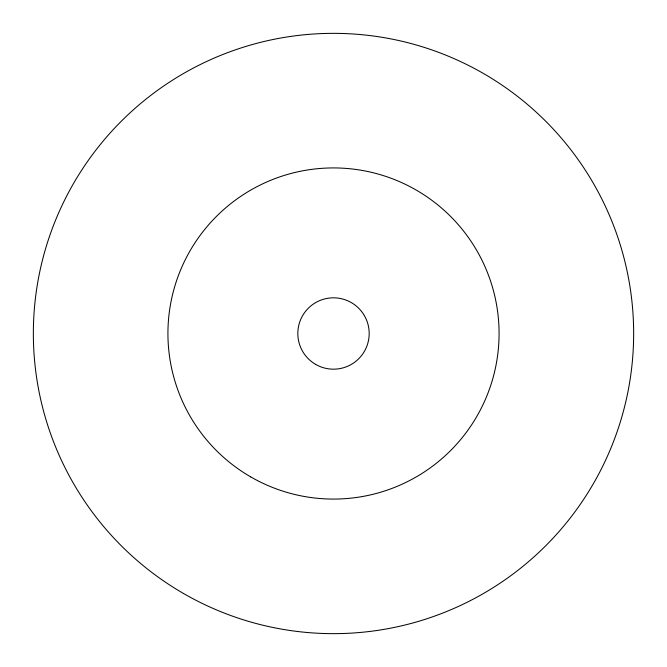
<?xml version="1.0" encoding="UTF-8"?>
<svg xmlns="http://www.w3.org/2000/svg" width="667" height="667" viewBox="0 0 667 667"><rect width="100%" height="100%" fill="white"/><g stroke="black" fill="none" stroke-linecap="round" stroke-linejoin="round"><path stroke-width="1" d="M315.658 364.399A35.684 35.684 0 0 0 369.185 333.5A35.684 35.684 0 0 0 315.658 302.601A35.684 35.684 0 0 0 315.658 364.399M250.709 476.888A165.574 165.574 0 0 0 499.074 333.5A165.574 165.574 0 0 0 250.709 190.112A165.574 165.574 0 0 0 250.709 476.888M183.425 593.438A300.15 300.15 0 0 0 633.65 333.5A300.15 300.15 0 0 0 183.425 73.562A300.15 300.15 0 0 0 183.425 593.438"/></g></svg>
